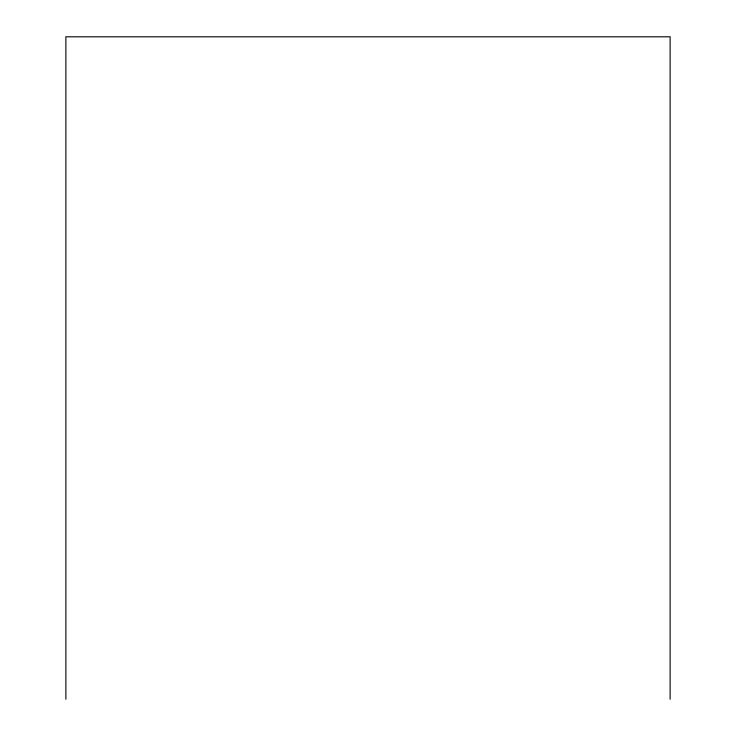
<?xml version="1.0" encoding="UTF-8"?>
<svg xmlns="http://www.w3.org/2000/svg" width="736" height="736" viewBox="0 0 736 736"><rect width="100%" height="100%" fill="white"/><g stroke="black" fill="none" stroke-linecap="round" stroke-linejoin="round"><path stroke-width="1.1" d="M670.128 699.2L670.128 36.8L65.872 36.8L65.872 699.2"/></g></svg>
